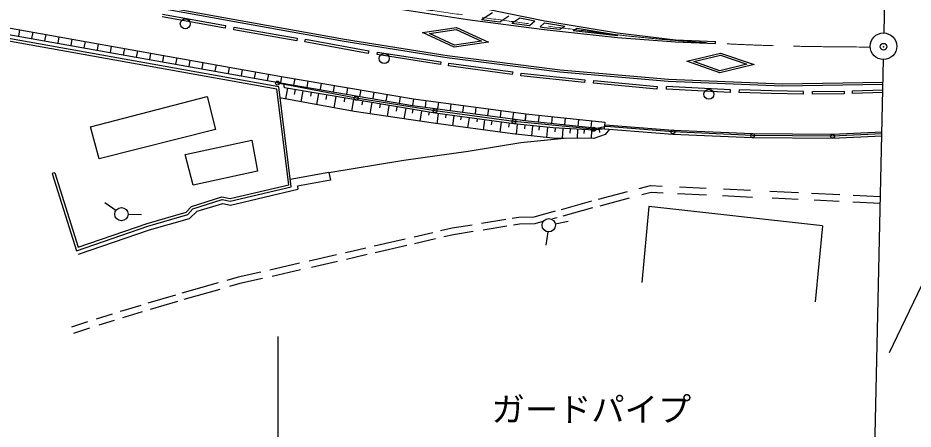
# Model space of a CAD drawing. Units: millimetres, scale not verified. Extents: x 40000 to 680000, y 20000 to 380000.
# Drawn here: x 93356 to 160616, y 262736 to 293645 of the extents above; entities that cross this region are included whole.
import ezdxf
from ezdxf.enums import TextEntityAlignment as Align

# ---------------------------------------------------------------- set-up
doc = ezdxf.new("R2010")
doc.units = ezdxf.units.MM
doc.header["$LTSCALE"] = 1000
doc.header["$PDMODE"] = 32
doc.header["$PDSIZE"] = 500
doc.linetypes.add('CHAIN', pattern=[18.5, 12, -1.5, 3.5, -1.5])
for name, color, linetype, lineweight in [('M-BGD', 7, 'Continuous', 25), ('M-BMK', 2, 'CHAIN', 13), ('M-BMK-SRVR', 3, 'Continuous', 25), ('M-STR-STR3', 7, 'Continuous', 25)]:
    doc.layers.add(name, color=color, linetype=linetype, lineweight=lineweight)
doc.layers.add('M-OTRS', color=6, linetype='Continuous')
doc.styles.add('ＭＳ ゴシック', font='')
doc.styles.get('ＭＳ ゴシック').set_extended_font_data('MS Gothic')

msp = doc.modelspace()

# ---------------------------------------------------------------- linework, layer by layer
at = {"layer": 'M-BGD'}
for p, q in [((95365, 295966), (110063, 293308)), ((95391, 296114), (110090, 293456)), ((104224, 293933), (108959, 293064)), ((121606, 294367), (127140, 293516)), ((127167, 294591), (132953, 293414)), ((128198, 293531), (129019, 294061)), ((89542, 293457), (113166, 289251)), ((108923, 292867), (104188, 293736)), ((110063, 293308), (117882, 291894)), ((110090, 293456), (117907, 292042)), ((127140, 293516), (132890, 292777)), ((128198, 293531), (129573, 293354)), ((129573, 293354), (130251, 293811)), ((130475, 293238), (131077, 293643)), ((131077, 293643), (132190, 293416)), ((131796, 293069), (132190, 293416)), ((132588, 292967), (132927, 293266)), ((132926, 293267), (134444, 293021)), ((132953, 293414), (138407, 292533)), ((89459, 292964), (113080, 288759)), ((93483, 292755), (93395, 292263)), ((94467, 292580), (94379, 292088)), ((108959, 293064), (108923, 292867)), ((109569, 292742), (109603, 292939)), ((114305, 291933), (109569, 292742)), ((109603, 292939), (114339, 292131)), ((123761, 292554), (126314, 292935)), ((124277, 292479), (126291, 292780)), ((126291, 292780), (128200, 291894)), ((126314, 292935), (128721, 291817)), ((130475, 293238), (131796, 293069)), ((132588, 292967), (132907, 292926)), ((132890, 292777), (138409, 292182)), ((132907, 292926), (134062, 292801)), ((134062, 292801), (134444, 293021)), ((135075, 292692), (135383, 292870)), ((135075, 292692), (138423, 292332)), ((135383, 292870), (138386, 292384)), ((112821, 288282), (90589, 292271)), ((112950, 288462), (90619, 292469)), ((95451, 292405), (95364, 291913)), ((96435, 292230), (96348, 291737)), ((97419, 292054), (97332, 291562)), ((114339, 292131), (114305, 291933)), ((114919, 291837), (114955, 292034)), ((114955, 292034), (119716, 291171)), ((117907, 292042), (125614, 290821)), ((126142, 291445), (123761, 292554)), ((126165, 291600), (124277, 292479)), ((138407, 292533), (142763, 292004)), ((138409, 292182), (142754, 291854)), ((142763, 292004), (145780, 291869)), ((142763, 292004), (145780, 291869)), ((98404, 291879), (98316, 291387)), ((99388, 291704), (99300, 291212)), ((100372, 291529), (100284, 291037)), ((101356, 291354), (101268, 290861)), ((119681, 290974), (114919, 291837)), ((117882, 291894), (125592, 290672)), ((128721, 291817), (126142, 291445)), ((128200, 291894), (126165, 291600)), ((142751, 291854), (145774, 291719)), ((142754, 291854), (145774, 291719)), ((145774, 291719), (145780, 291869)), ((102340, 291178), (102253, 290686)), ((103324, 291003), (103237, 290511)), ((104308, 290828), (104221, 290336)), ((105293, 290653), (105205, 290161)), ((119716, 291171), (119681, 290974)), ((120344, 290884), (120375, 291081)), ((125101, 290139), (120344, 290884)), ((120375, 291081), (125132, 290337)), ((125592, 290672), (134085, 289598)), ((125614, 290821), (134101, 289747)), ((143606, 290383), (146153, 291005)), ((144133, 290357), (146146, 290849)), ((146146, 290849), (148133, 290172)), ((146153, 291005), (148663, 290150)), ((106277, 290478), (106189, 289985)), ((107261, 290302), (107173, 289810)), ((108245, 290127), (108157, 289635)), ((109229, 289952), (109142, 289460)), ((125132, 290337), (125101, 290139)), ((125712, 290037), (125739, 290235)), ((130503, 289394), (125712, 290037)), ((125739, 290235), (130530, 289592)), ((146099, 289509), (143606, 290383)), ((146106, 289665), (144133, 290357)), ((148663, 290150), (146099, 289509)), ((148133, 290172), (146106, 289665)), ((110213, 289777), (110126, 289285)), ((111197, 289602), (111110, 289109)), ((112182, 289426), (112094, 288934)), ((113166, 289251), (113078, 288759)), ((113166, 289251), (113082, 288758)), ((113166, 289251), (123076, 287562)), ((130530, 289592), (130503, 289394)), ((131135, 289295), (131156, 289494)), ((135935, 288790), (131135, 289295)), ((131156, 289494), (135955, 288988)), ((134085, 289598), (142225, 288889)), ((134101, 289747), (142234, 289038)), ((118771, 287605), (112862, 288741)), ((113080, 288759), (123000, 287067)), ((113384, 288396), (113342, 288719)), ((114157, 289082), (114073, 288589)), ((115148, 288913), (115064, 288420)), ((116139, 288744), (116055, 288252)), ((117130, 288575), (117046, 288083)), ((135955, 288988), (135935, 288790)), ((136600, 288734), (136618, 288933)), ((141356, 288295), (136600, 288734)), ((136618, 288933), (141375, 288494)), ((142225, 288889), (150776, 288548)), ((142234, 289038), (150778, 288698)), ((150776, 288548), (158360, 288669)), ((150778, 288698), (158364, 288819)), ((113707, 281109), (112821, 288282)), ((113879, 280944), (112950, 288462)), ((118755, 287474), (113384, 288396)), ((113491, 287553), (113629, 288354)), ((114147, 287884), (114210, 288254)), ((114646, 287340), (114786, 288156)), ((115358, 287772), (115406, 288049)), ((115821, 287123), (115963, 287954)), ((118121, 288407), (118037, 287914)), ((119112, 288238), (119028, 287745)), ((120103, 288069), (120019, 287576)), ((121094, 287900), (121010, 287407)), ((141375, 288494), (141356, 288295)), ((142088, 288296), (142099, 288496)), ((144453, 288161), (142088, 288296)), ((144464, 288360), (142099, 288496)), ((146890, 288037), (144453, 288161)), ((146900, 288237), (144464, 288360)), ((146890, 288037), (146900, 288237)), ((147556, 288048), (147563, 288248)), ((149964, 287968), (147556, 288048)), ((149970, 288168), (147563, 288248)), ((152380, 287910), (149964, 287968)), ((152384, 288109), (149970, 288168)), ((152380, 287910), (152384, 288109)), ((153050, 288106), (155436, 288149)), ((153054, 287906), (153050, 288106)), ((155439, 287949), (153054, 287906)), ((155436, 288149), (155439, 287949)), ((156068, 288170), (158350, 288229)), ((156073, 287970), (156068, 288170)), ((158346, 288029), (156073, 287970)), ((98802, 285454), (107573, 287748)), ((107573, 287748), (108203, 285251)), ((118622, 286605), (113004, 287644)), ((116517, 287521), (116573, 287849)), ((117129, 286881), (117274, 287729)), ((117883, 287334), (117931, 287616)), ((118436, 286639), (118585, 287504)), ((124704, 286496), (118755, 287474)), ((124705, 286665), (118771, 287605)), ((119224, 287112), (119269, 287390)), ((119828, 286426), (119967, 287275)), ((122085, 287731), (122001, 287238)), ((123076, 287562), (122992, 287069)), ((123076, 287562), (123009, 287066)), ((123076, 287562), (131522, 286431)), ((124014, 287436), (123948, 286941)), ((124953, 287311), (124886, 286815)), ((124570, 285723), (118622, 286605)), ((120553, 286882), (120600, 287171)), ((121124, 286234), (121260, 287062)), ((121791, 286637), (121845, 286966)), ((122383, 286047), (122516, 286856)), ((123000, 287067), (131463, 285935)), ((123007, 286495), (123052, 286767)), ((123574, 285871), (123704, 286660)), ((124228, 286322), (124269, 286567)), ((130629, 285863), (124705, 286665)), ((125891, 287185), (125825, 286689)), ((126830, 287059), (126763, 286564)), ((127768, 286934), (127702, 286438)), ((128707, 286808), (128640, 286313)), ((129645, 286683), (129579, 286187)), ((130584, 286557), (130517, 286061)), ((130622, 285688), (124704, 286496)), ((124861, 285684), (124967, 286460)), ((125503, 286121), (125539, 286382)), ((126026, 285528), (126132, 286301)), ((126640, 285972), (126674, 286227)), ((127171, 285374), (127276, 286145)), ((127867, 285837), (127897, 286060)), ((128345, 285216), (128450, 285985)), ((128949, 285599), (128992, 285911)), ((136611, 285276), (130629, 285863)), ((131522, 286431), (131456, 285936)), ((131463, 285935), (137396, 285307)), ((131522, 286431), (131470, 285934)), ((131522, 286431), (137448, 285804)), ((132510, 286327), (132457, 285830)), ((133498, 286222), (133445, 285725)), ((134485, 286118), (134433, 285621)), ((135473, 286013), (135420, 285516)), ((136461, 285909), (136408, 285412)), ((99451, 283058), (98802, 285454)), ((108203, 285251), (99451, 283058)), ((130513, 284925), (124570, 285723)), ((129596, 285048), (129701, 285814)), ((130242, 285444), (130281, 285735)), ((133568, 285377), (130622, 285688)), ((130820, 284893), (130900, 285659)), ((131439, 285305), (131470, 285599)), ((131972, 284774), (132052, 285537)), ((132524, 285204), (132553, 285484)), ((133095, 284657), (133176, 285418)), ((136630, 285197), (133568, 285377)), ((133724, 285084), (133740, 285367)), ((134281, 284602), (134324, 285333)), ((134858, 284984), (134877, 285300)), ((135393, 284588), (135433, 285268)), ((135907, 284958), (135923, 285239)), ((136442, 284574), (136480, 285206)), ((137574, 285483), (136611, 285276)), ((137463, 285308), (136630, 285197)), ((137078, 285020), (137047, 285253)), ((137448, 285804), (137396, 285307)), ((137463, 285308), (142559, 284909)), ((137486, 285607), (142577, 285209)), ((137796, 285283), (137491, 284887)), ((142570, 285075), (137574, 285483)), ((142577, 285209), (148539, 284956)), ((133523, 284612), (130513, 284925)), ((131136, 284286), (134392, 284601)), ((136633, 284571), (133523, 284612)), ((137491, 284887), (136633, 284571)), ((142559, 284909), (148531, 284656)), ((148555, 284801), (142570, 285075)), ((148531, 284656), (154567, 284603)), ((148539, 284956), (154561, 284903)), ((154561, 284749), (148555, 284801)), ((154561, 284903), (158281, 285079)), ((158277, 284920), (154561, 284749)), ((154567, 284603), (158274, 284778)), ((105929, 283383), (110944, 284459)), ((110944, 284459), (111350, 282124)), ((127183, 283635), (131136, 284286)), ((106517, 281068), (105929, 283383)), ((122355, 282939), (127183, 283635)), ((116708, 282025), (122355, 282939)), ((96132, 282011), (95941, 281952)), ((95941, 281952), (97751, 276145)), ((96132, 282011), (97881, 276401)), ((111350, 282124), (106517, 281068)), ((116708, 282025), (113810, 281500)), ((116708, 282025), (116835, 281452)), ((116835, 281452), (114359, 281004)), ((109307, 280071), (113707, 281109)), ((109311, 279867), (113879, 280944)), ((109333, 279579), (114398, 280770)), ((114359, 281004), (114398, 280770)), ((136971, 280012), (139168, 280594)), ((140036, 280824), (140883, 281049)), ((140230, 280358), (140936, 280546)), ((140883, 281049), (141758, 281007)), ((140936, 280546), (141839, 280503)), ((143053, 280945), (145069, 280849)), ((146360, 280787), (148394, 280690)), ((149862, 280620), (151995, 280518)), ((152991, 280471), (155103, 280370)), ((106392, 279463), (108685, 280192)), ((106503, 279289), (108697, 279985)), ((108685, 280192), (109307, 280071)), ((108697, 279985), (109311, 279867)), ((136448, 279865), (134164, 279222)), ((137099, 279529), (139303, 280113)), ((142902, 280452), (145089, 280347)), ((146303, 280289), (148547, 280182)), ((150020, 280112), (151975, 280019)), ((153188, 279961), (155061, 279871)), ((156082, 279823), (158162, 279723)), ((156121, 280321), (158173, 280223)), ((100726, 279168), (99896, 279738)), ((106003, 279046), (106392, 279463)), ((106112, 278869), (106503, 279289)), ((106254, 278573), (106827, 279130)), ((106827, 279130), (108745, 279687)), ((108745, 279687), (109333, 279579)), ((136525, 279367), (134296, 278740)), ((140769, 279476), (140225, 273768)), ((153806, 278014), (140769, 279476)), ((101636, 278888), (102636, 278878)), ((103067, 278180), (106003, 279046)), ((103128, 277990), (106112, 278869)), ((103237, 277723), (106254, 278573)), ((130004, 278480), (128190, 278188)), ((130991, 278638), (130503, 278560)), ((132122, 278675), (130991, 278638)), ((133731, 279106), (132122, 278675)), ((133885, 278629), (133512, 278529)), ((97751, 276145), (103128, 277990)), ((97881, 276401), (103067, 278180)), ((125996, 277836), (125113, 277633)), ((127499, 278077), (125996, 277836)), ((130104, 277989), (128303, 277700)), ((131039, 278140), (130584, 278066)), ((132196, 278177), (131039, 278140)), ((132801, 278339), (132196, 278177)), ((133726, 278168), (134706, 278378)), ((153806, 278014), (153262, 272306)), ((97915, 275897), (103237, 277723)), ((124523, 277497), (123120, 277173)), ((126092, 277345), (125359, 277176)), ((127557, 277580), (126092, 277345)), ((133166, 277558), (133026, 276568)), ((122444, 277018), (120117, 276482)), ((122572, 276534), (120188, 275985)), ((124720, 277029), (123160, 276669)), ((117292, 275834), (115237, 275366)), ((118557, 276122), (117980, 275991)), ((119507, 276341), (118557, 276122)), ((119609, 275851), (118669, 275635)), ((114519, 275202), (112275, 274691)), ((117370, 275339), (115417, 274894)), ((118669, 275635), (118033, 275490)), ((111600, 274537), (109915, 274153)), ((114583, 274704), (112449, 274218)), ((109915, 274153), (109052, 273908)), ((111737, 274055), (110039, 273669)), ((108408, 273724), (105685, 272950)), ((108539, 273242), (105824, 272470)), ((110039, 273669), (109259, 273447)), ((105200, 272807), (103129, 272196)), ((102581, 272034), (101236, 271637)), ((105358, 272332), (103302, 271725)), ((100431, 271379), (99245, 270998)), ((101236, 271637), (101028, 271570)), ((101383, 271159), (101219, 271106)), ((102695, 271546), (101383, 271159)), ((98594, 270790), (97371, 270397)), ((100587, 270904), (99448, 270538)), ((98743, 270312), (97524, 269921))]:
    msp.add_line(p, q, dxfattribs=at)
for centre, radius in [((105935, 293205), 375), ((105935, 293205), 375), ((105935, 293205), 375), ((105935, 293205), 375), ((120880, 290594), 375), ((112862, 288741), 150), ((145271, 287903), 375), ((118771, 287605), 150), ((124705, 286665), 150), ((130629, 285863), 150), ((136611, 285276), 150), ((142570, 285075), 150), ((148555, 284801), 150), ((154561, 284749), 150), ((101133, 278890), 500), ((133240, 278059), 500)]:
    msp.add_circle(centre, radius, dxfattribs=at)
at = {"layer": 'M-BMK'}
msp.add_open_spline([(60022, 302992), (62062, 303084), (64102, 303176), (66139, 303142), (69363, 303087), (72579, 302714), (75790, 302329), (81347, 301661), (86888, 300953), (92388, 299990), (96581, 299255), (100751, 298373), (104929, 297538), (107863, 296951), (110802, 296389), (113749, 295875), (120696, 294665), (127691, 293728), (134688, 292832), (136414, 292610), (138141, 292391), (139873, 292212), (143533, 291832), (147212, 291627), (150892, 291535), (153057, 291481), (155223, 291466), (157388, 291452)], degree=3, knots=[0, 0, 0, 0, 1, 1, 1, 2, 2, 2, 3, 3, 3, 4, 4, 4, 5, 5, 5, 6, 6, 6, 7, 7, 7, 8, 8, 8, 9, 9, 9, 9], dxfattribs=at)
at = {"layer": 'M-BMK-SRVR'}
for p, q in [((158445, 292510), (159303, 331168)), ((158842, 268487), (169849, 291548)), ((157671, 257601), (158401, 290512))]:
    msp.add_line(p, q, dxfattribs=at)
msp.add_circle((158386, 291511), 1000, dxfattribs=at)
at = {"layer": 'M-OTRS'}
msp.add_point((158389, 291481), dxfattribs=at)
at = {"layer": 'M-STR-STR3'}
msp.add_line((112889, 269696), (112889, 259159), dxfattribs=at)

# ---------------------------------------------------------------- texts
at = {"layer": 'M-STR-STR3', "style": 'ＭＳ ゴシック'}
msp.add_text('ガードパイプ', height=1833, dxfattribs=at).set_placement((128940, 262756), align=Align.BOTTOM_LEFT)

doc.saveas('drawing.dxf')
